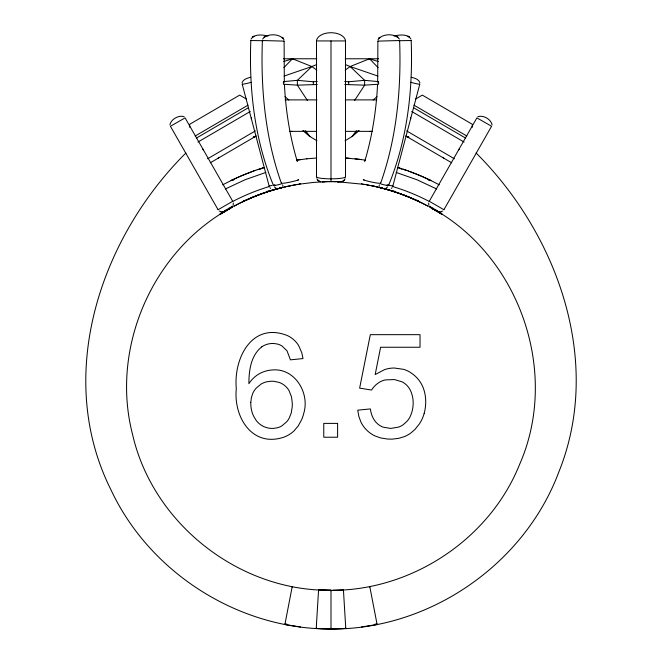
<?xml version="1.0" encoding="UTF-8"?>
<svg xmlns="http://www.w3.org/2000/svg" width="662" height="662" viewBox="0 0 662 662"><rect width="100%" height="100%" fill="white"/><g stroke="black" fill="none" stroke-linecap="round" stroke-linejoin="round"><path stroke-width="0.99" d="M316.51 177.035L316.51 40.936M472.312 127.278L472.362 124.324L422.315 95.105L415.521 99.093M262.831 40.705L250.824 40.539C248.904 89.701 254.655 139.715 273.472 185.484M284.329 82.32L284.106 41.118L262.384 40.531C260.613 88.733 265.205 137.622 281.383 183.308M169.902 124.895C170.92 119.243 178.79 114.749 184.177 116.744M377.671 82.32L377.894 41.118L399.616 40.531C401.387 88.733 396.795 137.622 380.617 183.308M428.678 202.986L428.811 204.955M316.237 628.304L316.262 627.816M316.279 627.526L318.521 590.769M318.538 590.487L318.571 589.999M377.572 84.289C376.306 110.471 372.185 136.554 364.654 161.685M233.19 204.955L233.322 202.986M284.917 624.34L285.008 623.852L286.952 624.167M285.065 623.579L292.058 587.417M292.108 587.136L292.199 586.656M316.535 40.225C319.622 30.237 342.378 30.237 345.465 40.225M424.143 413.576C426.485 404.846 426.336 395.239 422.819 386.84A31.155 31.155 0 0 0 418.732 379.963L417.697 378.714A34.292 34.292 0 0 0 414.263 375.28L410.506 372.499A28.623 28.623 0 0 0 403.613 369.346L394.262 368.014A30.005 30.005 0 0 0 384.498 369.653L375.172 374.576L380.609 347.252L420.031 347.252L420.031 334.666L370.323 334.666L359.632 388.147L371.589 390.042A22.955 22.955 0 0 1 379.309 382.322A19.703 19.703 0 0 1 385.301 379.922L394.478 379.566L402.049 381.817A18.809 18.809 0 0 1 406.394 384.903A19.91 19.91 0 0 1 409.761 389.132C414.354 397.457 414.147 408.131 410.15 416.646A22.591 22.591 0 0 1 406.849 421.454L403.489 424.499A19.736 19.736 0 0 1 398.656 427.089L390.704 428.422L383.273 427.197A18.073 18.073 0 0 1 377.894 424.119C373.343 420.395 371.183 414.569 370.323 408.917L357.745 410.175L358.845 416.398L360.898 421.975A29.194 29.194 0 0 0 365.747 429.133A30.659 30.659 0 0 0 367.84 431.194A29.385 29.385 0 0 0 375.197 436.026L380.907 438.004L387.253 438.997A46.158 46.158 0 0 0 392.773 439.072L398.747 438.327L404.217 436.688A30.328 30.328 0 0 0 410.721 433.122L415.008 429.398L419.485 423.779A36.956 36.956 0 0 0 424.143 413.576M251.237 118.821L251.577 117.53M392.301 185.79L392.856 186.03L419.774 84.206M242.077 82.758C243.169 79.134 247.53 78.05 250.79 77.272M345.117 178.773L343.917 180.569L341.302 181.818M388.528 185.484C407.345 139.715 413.096 89.701 411.176 40.539L399.169 40.705M378.027 39.637C382.231 33.414 394.842 33.1 399.401 39.058M251.03 39.075C254.415 33.654 262.599 34.78 267.986 36.013M262.599 39.058C267.134 33.108 279.786 33.414 283.973 39.637M429.828 206.238L429.497 206.883C518.909 254.001 560.309 371.614 519.678 464.236C488.093 543.221 403.34 596.015 318.579 589.867L331 590.247C239.321 591.588 152.798 523.725 132.508 434.239C110 347.202 153.162 249.144 232.544 206.966M458.758 149.893L459.403 148.652M431.161 207.909L432.857 208.878L433.221 208.224M443.912 209.722L491.585 126.26L476.905 117.877L429.274 201.273L443.904 209.713M384.746 188.356L384.192 188.711A226.975 214.844 -60 0 1 419.245 201.711L419.245 201.72A227.074 214.91 -59.7 0 0 384.117 188.703L383.521 188.538M354.542 100.55L364.63 85.158L364.63 80.334L350.157 66.531L345.365 64.586M356.429 130.687L352.118 136.48L345.076 140.758M244.501 200.296L242.805 201.695A226.975 214.844 60 0 1 277.875 188.67L277.883 188.703A227.074 214.91 59.7 0 0 242.755 201.72M219.196 157.258L217.939 158.334M344.579 179.807L343.115 181.173M391.399 188.422L392.061 187.694M185.89 152.996C99.904 238.535 54.003 376.19 111.026 489.963C152.186 577.794 248.895 635.412 345.771 628.428M283.857 67.689L292.447 58.769L311.843 66.531L316.841 70.131M379.053 185.476L379.682 184.847M316.635 64.586L311.843 66.531L297.37 80.334L283.419 81.625L283.419 84.206L297.37 85.158L317.247 84.496M387.684 186.858L386.252 187.975M358.068 130.861L352.118 136.48L359.102 130.48M373.145 100.012L377.042 96.635M272.206 185.434L269.153 186.055L269.699 185.79M261.73 346.88C250.807 355.552 248.895 370.629 248.887 383.679C252.669 377.77 258.511 373.211 265.263 371.225A30.055 30.055 0 0 1 272.339 369.959C294.747 367.865 309.89 392.905 303.833 413.03A39.033 39.033 0 0 1 301.657 419.658L298.363 425.732L294.168 430.747A29.095 29.095 0 0 1 289.079 434.653A29.989 29.989 0 0 1 283.278 437.375C251.85 447.438 233.388 416.746 236.301 388.611C233.38 358.291 251.99 321.699 287.126 335.46A26.124 26.124 0 0 1 293.622 339.639A26.041 26.041 0 0 1 298.612 345.514L301.831 352.863L302.997 358.581L290.411 359.838L287.051 350.885L282.095 346.052A16.376 16.376 0 0 0 277.295 344.008L273.72 343.495A21.234 21.234 0 0 0 271.271 343.528A19.248 19.248 0 0 0 261.713 346.855M345.159 70.131L350.157 66.531L369.553 58.769L378.267 61.558M442.713 211.112L438.931 212.088M228.829 208.828L220.33 214.025L232.436 206.759M277.254 188.306L276.451 188.753M226.048 210.086L220.123 213.669L223.59 211.592M230.707 207.942L220.396 214.157L232.519 206.925L232.172 206.238M225.436 211.062L230.889 207.885M225.328 210.557L231.386 206.925M218.096 209.713L232.718 201.273L185.095 117.877L170.415 126.26L218.088 209.722M195.158 136.016L248.027 105.15M196.382 138.101L248.366 107.749M197.905 142.073L250.294 111.481M207.645 158.756L255.342 130.902M210.284 162.802L256.268 135.958M260.431 169.199L261.101 168.827M477.823 116.744C483.21 114.749 491.08 119.243 492.098 124.895M222.738 184.806L232.883 179.667M225.32 188.968L245.155 179.716L265.818 172.434M282.409 186.949A8.283 2.772 -86.6 0 1 281.449 187.751A226.735 214.596 59.8 0 0 234.331 205.998L237.12 204.525A227 214.844 59.7 0 1 281.449 187.776L281.631 187.727M234.24 206.039L231.386 206.527M300.573 183.523L299.646 183.995L300.531 183.54M231.228 180.461L237.956 177.333M233.388 179.435L235.415 178.483M231.278 180.445L233.363 179.981M261.821 168.471L263.112 167.925A25.189 25.131 -21.4 0 1 263.468 167.792L264.502 167.445M235.92 178.252L236.938 177.788M276.004 188.976L269.765 190.846M237.65 177.466L240.521 176.208M238.469 177.102L242.06 175.546M241.034 175.984L244.642 174.478M242.582 175.331L243.095 175.116M243.608 174.9L252.47 171.45M245.163 174.263L252.214 171.541M252.388 171.475L253.786 170.97M253 171.259L253.521 171.069M411.127 40.556L410.697 40.597M253.72 170.995L255.714 170.291M254.58 170.688L255.11 170.498M262.74 167.966L264.543 167.42M255.896 170.225L257.485 169.679M284.114 76.064L311.843 66.531M257.377 169.712L258.883 169.207M259.049 169.149L259.719 168.934M259.612 168.967L260.414 168.702M260.679 168.62L262.814 167.941M283.733 61.558L292.447 58.769M297.875 179.956L298.454 179.774M275.326 189.406L276.683 189.026M276.567 189.059L278.073 188.645M277.908 188.687L278.685 188.488M279.877 188.174L279.174 188.356L280.142 188.107M278.892 188.43L279.323 188.314M279.19 188.347L279.794 188.19M394.014 36.013C399.426 34.772 407.552 33.663 410.97 39.075M280.638 187.975L279.96 188.149L281.011 187.884M280.862 187.917L282.269 187.569M281.102 187.859L281.557 187.743M282.161 187.594L283.626 187.238M282.6 187.487L283.278 187.321M283.51 187.263L284.875 186.949M284.759 186.974L285.231 186.866M285.074 186.899L285.537 186.792M285.388 186.825L287.316 186.394M316.229 628.428C419.807 636.116 522.359 569.295 558.745 472.213C603.496 361.427 557.363 234.075 476.11 152.996M286.878 186.494L288.533 186.13M287.225 186.419L287.771 186.295M288.624 186.113L289.211 185.989M289.062 186.022L289.526 185.923M289.327 185.964L289.824 185.865M289.749 185.881L290.213 185.782M290.709 185.683L290.088 185.807M290.477 185.732L290.924 185.641M290.825 185.658L291.801 185.468M291.537 185.517L292.405 185.352M292.273 185.377L293.324 185.178M293.2 185.195L293.829 185.079M293.754 185.095L294.474 184.963M294.59 184.938L295.161 184.839M295.078 184.855L295.649 184.748M295.55 184.772L297.015 184.516M295.782 184.731L296.22 184.657M296.89 184.541L298.479 184.276M284.106 41.118L283.543 41.152M298.405 184.284L313.722 182.398L325.158 181.752L324.686 181.744M375.048 624.167L376.992 623.861L377.083 624.34M361.526 626.972L377.108 624.481M277.808 188.711L277.477 188.604M296.377 160.179L306.92 158.806M296.675 160.138L301.235 159.484M399.583 40.547L398.805 40.622M430.614 206.527L427.76 206.039A226.735 214.596 -59.8 0 0 380.551 187.776L379.889 187.603M306.771 158.822L316.626 158.003M268.764 190.979L267.829 191.037M344.753 81.459L348.684 81.774L364.63 80.334L378.581 81.625L378.581 84.206L364.63 85.158L344.753 84.496M307.458 100.55L297.37 85.158L297.37 80.334L313.316 81.774L317.247 81.459M223.069 212.088L219.287 211.112M322.237 181.835L322.684 181.818M322.642 181.818L323.354 181.785M323.246 181.793L324.777 181.744M332.854 590.239L343.421 589.867M325.017 181.736L326.043 181.702M325.911 181.711L326.73 181.686M326.589 181.694L327.458 181.678M327.301 181.678L329.196 181.653M328.964 181.653L329.494 181.653M291.388 131.357L292.182 131.357M329.37 181.653L330.181 181.645M330.09 181.645L331.604 181.645M428.637 179.981L430.722 180.445M316.577 40.936L345.423 40.936M283.427 58.769L316.8 58.769M345.2 58.769L378.573 58.769M285.09 99.888L317.015 99.888M345.332 99.888L376.86 99.888M289.368 131.357L316.61 131.357M345.341 131.357L372.623 131.357M331.414 181.645L331.91 181.645M331.819 181.645L333.582 181.661M369.81 131.357L370.612 131.357M392.814 186.063L388.337 185.079M333.433 181.661L334.542 181.678M334.451 181.678L335.27 181.686M335.179 181.686L335.957 181.702M378.457 41.152L377.894 41.118M335.866 181.702L336.983 181.736M337.314 181.744L363.794 184.317M337.223 181.744L337.678 181.752M337.512 181.752L337.992 181.769M337.868 181.76L338.646 181.785M394.171 191.037L393.236 190.979M338.588 181.785L339.027 181.802M338.903 181.802L339.358 181.818M339.954 181.843L340.4 181.86M263.195 40.622L262.417 40.547M349.271 158.268L345.374 158.003L360.989 159.509M251.303 40.597L250.873 40.556M355.08 158.806L365.623 160.179M284.892 624.481L300.474 626.972M363.637 184.293L364.307 184.4M364.141 184.375L364.985 184.516M392.235 190.846L385.996 188.976M364.836 184.491L365.705 184.64M365.573 184.615L366.45 184.772M366.351 184.748L367.17 184.897M367.352 184.93L367.915 185.029M367.708 184.996L368.171 185.079M368.064 185.062L369.355 185.302M369.288 185.294L370.281 185.484M370.199 185.468L370.646 185.55M370.497 185.525L371.523 185.732M371.283 185.683L371.73 185.774M371.639 185.757L372.185 185.865M372.375 185.906L372.905 186.014M372.681 185.964L373.12 186.063M373.02 186.039L373.6 186.163M373.393 186.113L374.187 186.287M373.931 186.229L374.353 186.32M374.179 186.287L374.899 186.444M374.402 186.336L375.056 186.477M411.21 77.272C414.47 78.05 418.831 79.134 419.923 82.758M374.626 186.386L376.09 186.709M375.975 186.684L376.769 186.866M376.612 186.825L377.241 186.974M376.951 186.907L377.563 187.048M377.307 186.99L377.878 187.123M377.663 187.073L378.184 187.197M378.027 187.156L379.69 187.561M378.796 187.338L379.4 187.487M316.883 178.773L318.083 180.569L320.698 181.818M379.566 187.528L380.178 187.677M380.195 187.685L380.65 187.793M379.591 186.949A8.283 2.772 86.6 0 0 380.551 187.751L381.13 187.917M380.923 187.867L381.362 187.975M382.802 188.347L381.767 188.082M381.229 187.942L381.858 188.099M381.569 188.025L382.206 188.19M382.272 188.207L383.339 188.488M382.04 188.149L382.677 188.314M362.354 183.995L361.427 183.523M383.935 188.645L385.301 189.018M385.243 189.001L385.689 189.125M385.929 189.191L386.542 189.365M397.457 167.42L397.92 167.56M397.639 167.478L398.532 167.792A25.189 25.131 21.4 0 1 398.888 167.933L400.179 168.471M397.821 167.536L399.765 168.123M396.182 172.434L416.845 179.716L436.68 188.968M399.724 168.107L400.436 168.338M363.546 179.774L364.125 179.956M400.527 168.363L400.94 168.496M401.056 168.537L401.586 168.702M401.776 168.769L402.653 169.058M402.918 169.141L403.448 169.323M403.282 169.265L404.118 169.546M403.721 169.406L404.515 169.679M404.457 169.654L404.954 169.828M404.78 169.77L405.285 169.944M350.157 66.531L377.886 76.064M405.045 169.861L405.955 170.175M405.839 170.134L406.369 170.316M406.286 170.291L406.956 170.523M406.89 170.498L408.479 171.069M408.28 170.995L408.735 171.16M408.95 171.235L409.613 171.475M409.53 171.45L418.392 174.9M409.786 171.541L410.581 171.839M411.102 172.029L414.238 173.229M414.76 173.436L415.802 173.849M416.315 174.056L416.837 174.263M417.358 174.478L421.992 176.431M418.905 175.116L423.531 177.102M422.505 176.655L430.772 180.461M424.044 177.333L425.062 177.788M425.567 178.02L426.08 178.252M426.585 178.483L428.612 179.435M319.779 181.595L317.421 179.807M429.117 179.667L429.621 179.915M430.126 180.155L439.262 184.806M419.195 201.695L417.499 200.296M385.549 188.753L384.746 188.306M427.669 205.998L424.88 204.525A227 214.844 -59.7 0 0 380.551 187.776M400.899 168.827L401.569 169.199M432.857 208.878L436.473 211.004M413.973 105.15L466.842 136.016M413.634 107.749L465.618 138.101M411.706 111.481L464.095 142.073M406.658 130.902L454.355 158.756M405.732 135.958L451.716 162.802M246.479 99.093L239.685 95.105L189.638 124.324L189.688 127.278M444.061 158.334L442.804 157.258M430.614 206.925L436.672 210.557M438.409 211.592L441.877 213.669L435.952 210.086M429.564 206.759L441.67 214.025L433.171 208.828M431.293 207.942L441.604 214.157M436.73 211.161L437.193 211.443M316.924 140.758L309.882 136.48L302.898 130.48M275.748 187.975L274.316 186.858M284.958 96.635L288.855 100.012M303.932 130.861L309.882 136.48L305.571 130.687M282.318 184.847L282.947 185.476M369.553 58.769L378.143 67.689M269.939 187.694L270.601 188.422M228.779 208.224L229.093 208.803M202.597 148.652L203.242 149.893M297.346 161.685C289.815 136.554 285.694 110.471 284.428 84.289M410.423 117.53L410.763 118.821M242.226 84.206L269.144 186.047M369.801 586.656L369.892 587.136M369.942 587.417L376.935 623.579M343.429 589.999L343.462 590.487M343.479 590.769L345.721 627.526M345.738 627.816L345.763 628.304M348.684 81.774L348.684 84.306M345.49 40.936L345.49 177.035M331 40.936L331 181.661M331 590.372L331 590.86M331 591.149L331 627.973M331 628.263L331 628.751M313.316 81.774L313.316 84.306M330.843 178.848A14.738 1.969 0 0 1 316.651 176.771M345.349 176.771A14.738 1.969 0 0 1 331.157 178.848M387.518 185.509A10.882 0.861 16.9 0 1 380.981 184.003M388.503 185.302A11.088 0.67 17.3 0 1 386.682 185.211M387.32 184.83A10.923 0.67 17.8 0 1 387.99 185.153M380.642 183.051A10.89 1.084 13.3 0 1 374.601 182.646A10.89 1.084 13.3 0 1 363.33 179.874M298.67 179.874A10.89 1.084 -13.3 0 1 287.399 182.646A10.89 1.084 -13.3 0 1 281.358 183.051M281.019 184.003A10.882 0.861 -16.9 0 1 274.482 185.509M275.318 185.211A11.088 0.67 -17.3 0 1 273.497 185.302M274.01 185.153A10.923 0.67 -17.8 0 1 274.68 184.83M282.434 187.164A8.275 2.855 -87.9 0 1 281.449 187.801M231.344 180.668A6.248 5.039 77.2 0 1 233.347 179.874M232.784 201.43A231.104 219.246 59.7 0 1 269.277 186.535M380.551 187.801A8.275 2.855 87.9 0 1 379.566 187.164M428.653 179.874A6.248 5.039 -77.2 0 1 430.656 180.668M392.723 186.535A231.104 219.246 -59.7 0 1 429.216 201.43M251.254 82.32A8.449 0.48 -14.8 0 1 242.507 84M419.493 84A8.449 0.48 14.8 0 1 410.746 82.32M250.799 402.347L250.774 403.588A29.252 29.252 0 0 0 253.612 416.15L256.045 420.238A19.976 19.976 0 0 0 261.407 425.294A20.357 20.357 0 0 0 273.348 428.405L277.345 427.784A17.51 17.51 0 0 0 281.855 425.889L286.555 421.934A20.464 20.464 0 0 0 289.071 418.392L291.206 413.154L292.215 407.006A40.399 40.399 0 0 0 292.281 402.976L291.503 396.894L289.112 390.779A19.38 19.38 0 0 0 287.316 388.197A19.918 19.918 0 0 0 285.157 385.954L284.379 385.309A18.122 18.122 0 0 0 279.141 382.413L274.027 381.329A25.446 25.446 0 0 0 270.708 381.254L266.563 381.833A19.521 19.521 0 0 0 260.977 384.15L256.153 388.189A20.108 20.108 0 0 0 252.71 393.542L251.37 397.705L250.799 402.347M378.763 38.272L379.665 37.37L378.763 38.272M253.645 36.418L252.429 37.138L254.051 36.22L253.645 36.418M265.23 36.418L264.014 37.13L265.652 36.211L265.23 36.418M255.433 136.446L253.248 137.1A4.833 4.833 0 0 0 255.433 136.446M337.603 423.39L323.768 423.39L323.768 437.226L337.603 437.226L337.603 423.39M408.81 137.1L406.609 136.471A4.833 4.833 0 0 0 408.752 137.1M409.224 36.923L407.949 36.22L409.224 36.923M397.622 36.915L396.348 36.211L397.986 37.13L397.622 36.915M283.237 38.272L282.335 37.37L283.237 38.272"/></g></svg>
